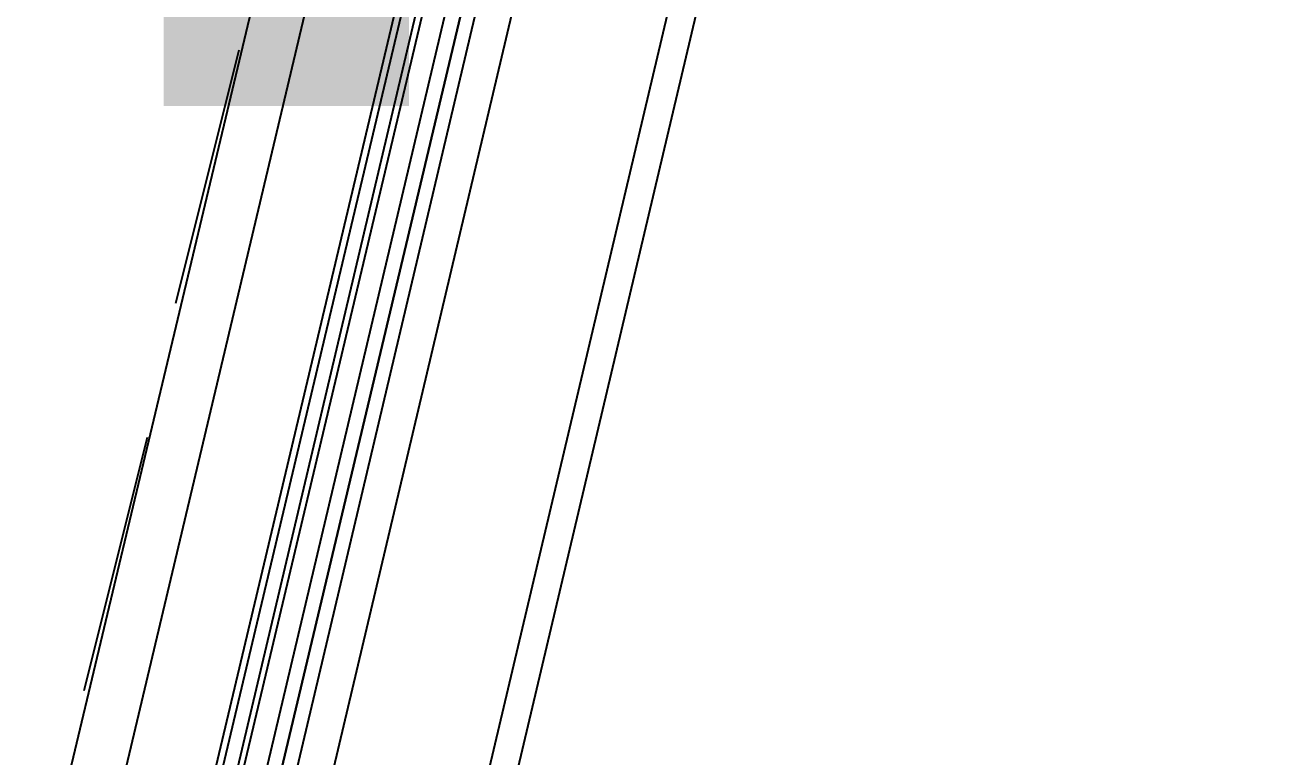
# Model space of a CAD drawing. Header units: feet. Extents: x -84 to 198, y -22 to 181.
# Drawn here: x 124.876 to 127.267, y 150.013 to 151.399 of the extents above; entities that cross this region are included whole.
import ezdxf
from ezdxf.enums import TextEntityAlignment as Align

# ---------------------------------------------------------------- set-up
doc = ezdxf.new("R2010")
doc.units = ezdxf.units.FT
doc.layers.add('A-LINEA', color=7, linetype='CONTINUOUS')
doc.layers.add('A-TEXTO-PDF', color=3, linetype='CONTINUOUS')

msp = doc.modelspace()

# ---------------------------------------------------------------- linework, layer by layer
at = {"layer": 'A-LINEA'}
for p, q in [((124.4267, 144.1378), (126.5867, 153.2844)), ((123.6933, 144.6711), (125.5467, 152.4444)), ((124.4533, 144.4844), (126.2933, 152.2711)), ((125.5467, 152.0178), (124.7467, 148.6444)), ((125.7067, 151.9778), (124.9067, 148.6044)), ((125.72, 151.9778), (124.92, 148.6044)), ((125.7467, 151.9778), (124.9467, 148.5911)), ((125.76, 151.9778), (124.96, 148.6044)), ((125.12, 148.5511), (125.92, 151.9378)), ((125.28, 151.3511), (125.16, 150.8711)), ((125.1067, 150.6178), (124.9867, 150.1378))]:
    msp.add_line(p, q, dxfattribs=at)
msp.add_lwpolyline([(125.8533, 151.9511), (125.04, 148.5111), (125.0267, 148.5111), (125.0133, 148.5111), (125.0133, 148.5244), (125.8267, 151.9511), (125.0133, 148.5244), (125.0133, 148.5111), (125, 148.5244), (124.9867, 148.5244), (125.8, 151.9644)], dxfattribs=at)

# ---------------------------------------------------------------- texts
at = {"layer": 'A-TEXTO-PDF'}
msp.add_text('ENCROACHMENT', height=4.186, dxfattribs=at).set_placement((144.8906, 151.2455), align=Align.CENTER)

doc.saveas('drawing.dxf')
